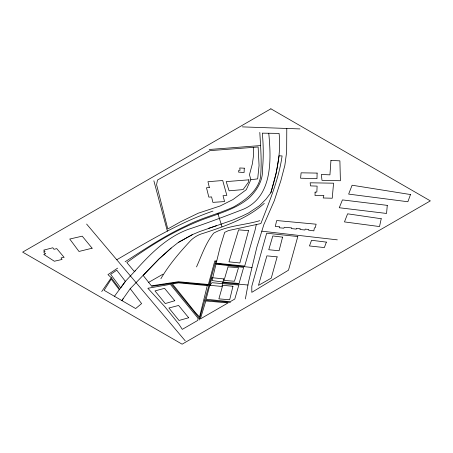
<?xml version="1.0" encoding="UTF-8"?>
<svg xmlns="http://www.w3.org/2000/svg" width="453" height="453" viewBox="0 0 453 453"><rect width="100%" height="100%" fill="white"/><g stroke="black" fill="none" stroke-linecap="round" stroke-linejoin="round"><path stroke-width="0.68" d="M286.789 128.459L286.658 151.8L284.863 165.345L280.86 180.673L274.275 200.77L263.839 224.671L256.828 247.281L248.533 281.896L245.367 298.929M256.313 224.478L255.005 230.396L244.677 266.053L216.194 263.199L219.977 247.717L224.688 232.361L228.499 230.56L260.888 223.556C269.393 201.477 278.771 179.535 282.089 155.945L279.082 155.781L276.285 172.859L270.843 192.78L265.956 199.229L259.507 205.673L248.51 212.995L242.168 216.075L232.797 220.056L199.524 231.625L192.451 234.603L178.256 242.48L171.183 248.051L159.009 258.969L152.893 265.22L130.221 288.674L121.851 300.565M270.843 192.78C276.596 173.567 281.234 153.573 279.088 133.397L262.327 133.154C263.442 145.305 263.601 157.361 262.474 169.496C263.08 180.464 257.089 189.983 249.648 197.48C234.36 210.775 213.997 214.512 195.883 222.298C171.206 232.644 148.414 246.806 126.863 262.57L134.422 271.63C149.66 254.665 165.979 237.763 187.797 229.518C206.528 223.374 224.96 216.341 243.346 209.241C272.615 196.704 271.324 159.847 268.765 133.335M199.178 319.994L215.764 261.313M196.528 266.919C201.67 255.39 205.707 243.051 213.731 233.108C227.751 225.452 244.631 225.226 259.79 220.662M250.854 179.699L246.285 189.699L232.984 199.535L220.164 205.973L198.204 213.216L180.611 221.772L167.786 228.969L156.574 184.648L157.519 180.022L209.949 150.639L258.136 146.999L259.071 165.521L257.672 178.878L250.854 179.699L249.467 174.739L252.378 163.782L253.42 156.302L253.312 147.361M160.866 278.759C169.099 264.603 179.79 252.202 190.928 240.283C194.496 236.879 198.85 234.49 203.607 233.204C225.028 226.206 247.236 218.714 264.292 203.369M121.908 300.599L123.154 298.72M101.721 291.545L111.296 277.723L107.961 274.609L117.627 268.142M114.445 296.29L125.396 281.353L135.555 270.435M171.183 248.051L159.009 258.969L143.182 275.43L151.41 285.854L178.374 281.715L208.391 284.473L214.813 260.894L216.71 261.087M125.141 261.755C145.022 249.008 164.654 235.696 186.172 225.798C201.449 217.859 218.34 214.031 233.901 206.8C245.237 200.22 257.497 191.245 260.435 177.723C261.998 162.638 260.628 147.497 259.812 132.406M116.761 259.762C147.791 241.698 178.805 222.774 212.95 211.087M148.465 282.479L163.012 274.161M178.256 242.48L192.451 234.603M208.386 228.386L216.693 225.6M151.727 286.319L178.397 282.281L208.856 285.096M209.173 149.501L260.577 145.572M242.361 126.88L299.971 128.924M204.716 300.022L230.43 302.4M222.819 282.683L247.95 285.022M215.13 263.493L251.981 267.502M261.823 231.172L337.321 239.852M86.614 224.059L185.249 340.866M170.911 283.414L199.592 318.51M130.221 288.674L141.608 303.584L135.662 308.538L104.094 290.316L111.212 279.076L119.315 289.767M111.296 277.723L119.252 288.436M217.831 213.295L221.959 226.806M153.867 180.798L167.384 231.172M315.084 192.157L315.039 195.52L323.85 195.413L323.187 197.984L332.236 198.227L333.561 183.188L310.158 182.802L310.492 185.894L317.123 186.115L316.84 192.021L315.084 192.157M317.123 173.091L316.981 178.646L300.588 178.21L301.109 172.82L317.123 173.091M279.331 226.783L279.297 227.768L283.838 228.199L284.241 227.287L291.607 227.876L291.392 228.578L296.302 229.116L296.273 228.306L300.311 228.737L299.909 229.473L304.943 230.011L305.129 229.116L308.799 229.473L308.55 230.158L313.861 230.854L314.393 227.825L315.231 227.734L316.132 224.201L276.675 220.532L275.288 226.426L279.331 226.783M244.269 168.188L244.11 172.48L238.612 172.14L238.799 170.271L240.073 170.254L239.728 167.972L244.269 168.188M330.945 160.436L329.937 174.858L321.341 174.484L321.992 180.362L340.401 180.736L339.897 160.849L330.945 160.436M387.281 205.368L386.556 213.454L339.263 207.746L342.44 199.909L387.281 205.368M248.861 179.83L248.612 181.947L243.08 189.592L229.093 190.809L226.2 181.608L248.861 179.83M198.125 318.323L197.746 320.43L182.293 329.354L179.077 324.45L164.716 306.556L147.854 288.267L170.351 284.331L198.125 318.323M381.228 218.737L379.523 226.562L344.467 221.913L347.593 213.816L381.228 218.737M215.99 264.133L212.055 280.571L223.952 282.14L239.048 283.459L243.646 267.412L215.99 264.133M232.955 286.262L229.694 299.756L218.873 298.872L222.712 285.311L232.955 286.262M223.737 278.929L221.902 286.443L209.767 285.311L211.93 277.661L223.737 278.929M207.293 285.594L199.53 316.964L195.096 312.208L172.44 283.906L178.527 282.87L207.293 285.594M282.576 237.134L279.076 250.752L268.759 249.733L272.802 235.956L282.576 237.134M209.575 285.934L206.121 299.223L230.135 301.732L234.784 299.048L238.856 285.028L211.874 282.7L209.575 285.934M248.533 230.668L239.864 262.966L228.963 261.84L238.584 229.847L248.533 230.668M277.145 256.857L271.256 278.142L258.459 285.396L266.879 255.854L277.145 256.857M297.797 236.54L288.493 270.181L251.8 292.349L251.8 286.228L266.664 233.204L297.797 236.54M228.029 266.874L224.037 280.43L234.439 281.251L238.505 267.649L228.029 266.874M205.826 300.973L200.356 318.923L228.08 302.921L205.826 300.973M326.364 242.117L324.365 247.576L309.456 245.945L311.545 240.277L326.364 242.117M410.503 194.547L407.87 201.749L348.64 194.105L352.106 185.226L410.503 194.547M125.396 281.353L120.713 287.893L110.634 274.325L116.772 270.209L125.396 281.353M270.883 108.811L22.65 252.123L182.117 344.189L430.35 200.877L270.883 108.811M45.34 253.793L43.777 254.422L54.337 261.234L62.061 259.456L61.064 257.893L64.145 257.372L56.755 248.623L53.958 249.309L52.825 247.774L43.726 250.124L45.057 251.551L43.584 251.851L45.34 253.793M174.784 300.724L165.271 303.555L154.983 290.928L164.541 288.334L174.784 300.724M188.674 317.763L179.009 320.464L168.89 307.995L178.607 305.464L188.674 317.763M92.123 248.21L78.981 251.46L69.739 239.037L82.231 236.16L92.123 248.21M209.365 187.491L206.489 187.763L208.833 197.123L211.579 196.902L212.882 202.366L224.563 201.574L223.035 195.685L226.828 195.356L222.712 180.526L207.961 181.693L209.343 187.491"/></g></svg>
